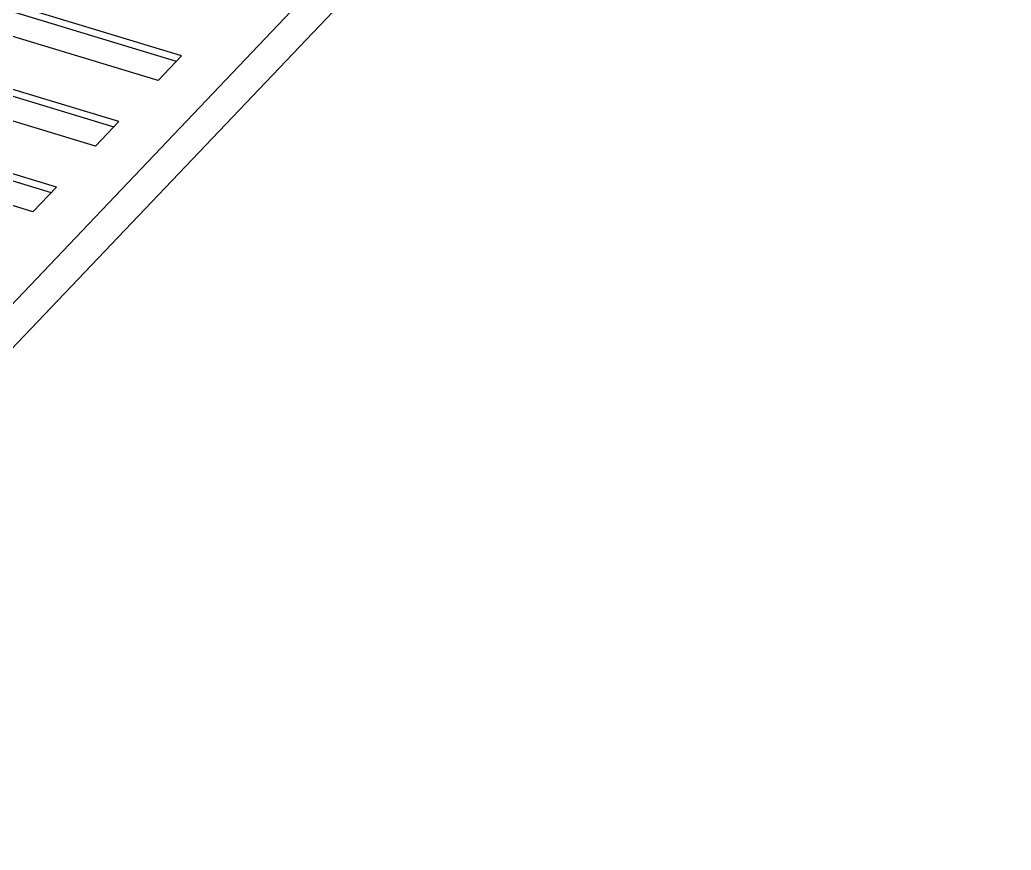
# Model space of a CAD drawing. Header units: millimetres. Extents: x 14343 to 15285, y -9166 to -7819.
# Drawn here: x 14455.6 to 14500.71, y -8337.15 to -8299.37 of the extents above; entities that cross this region are included whole.
import ezdxf

# ---------------------------------------------------------------- set-up
doc = ezdxf.new("R2010")
doc.units = ezdxf.units.MM

# ---------------------------------------------------------------- blocks, each defined once
blk = doc.blocks.new('u9')
at = {"color": 7, "linetype": 'Continuous'}
for p, q in [((-420.518, 115.604), (-314.491, 226.919)), ((-419.033, 115.154), (-313.234, 226.229)), ((-350.997, 191.801), (-359.361, 194.333)), ((-359.305, 194.006), (-351.226, 191.56)), ((-352.06, 190.684), (-360.425, 193.216)), ((-352.06, 190.684), (-350.997, 191.801)), ((-353.841, 188.814), (-362.206, 191.347)), ((-362.149, 191.02), (-354.07, 188.574)), ((-354.905, 187.697), (-363.269, 190.23)), ((-354.905, 187.697), (-353.841, 188.814)), ((-356.686, 185.828), (-365.05, 188.36)), ((-364.994, 188.034), (-356.915, 185.587)), ((-357.75, 184.711), (-366.114, 187.243)), ((-357.75, 184.711), (-356.686, 185.828))]:
    blk.add_line(p, q, dxfattribs=at)

msp = doc.modelspace()

# ---------------------------------------------------------------- block references
msp.add_blockref('u9', (14813.948, -8492.81))

doc.saveas('drawing.dxf')
